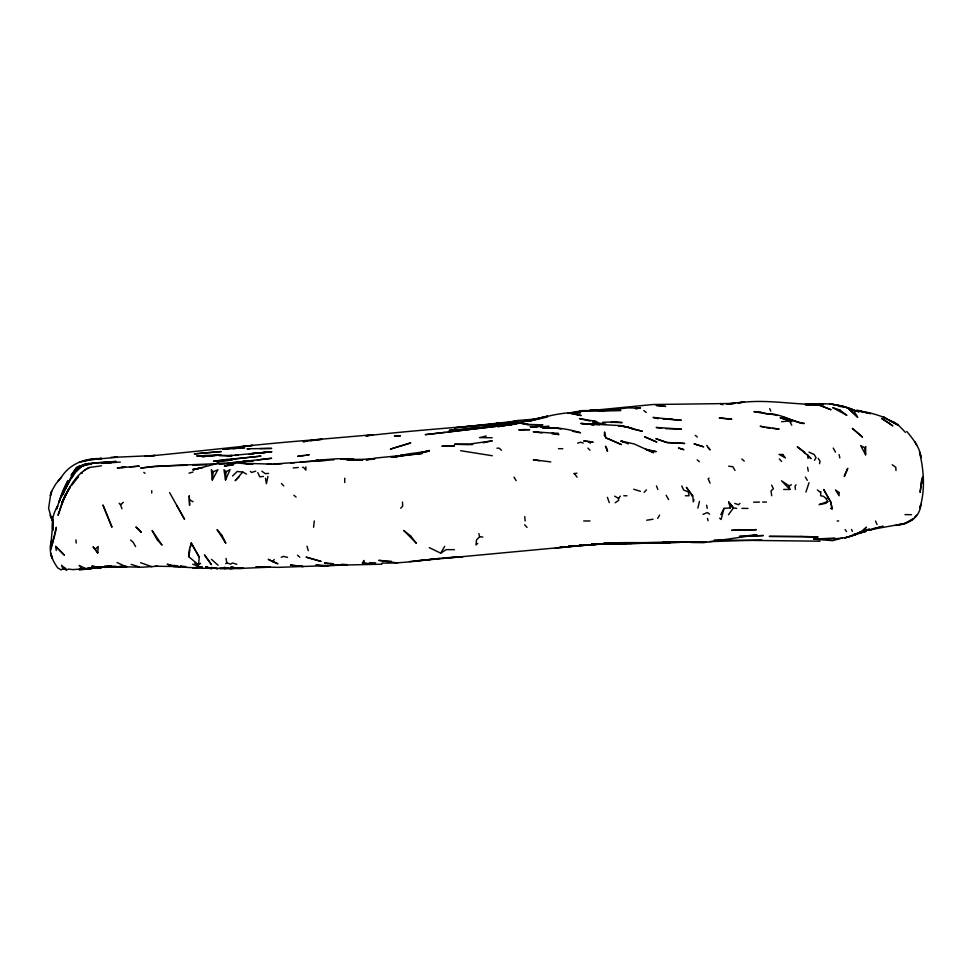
<?xml version="1.0" encoding="UTF-8"?>
<svg xmlns="http://www.w3.org/2000/svg" width="972" height="972" viewBox="0 0 972 972"><rect width="100%" height="100%" fill="white"/><g stroke="black" fill="none" stroke-linecap="round" stroke-linejoin="round"><path stroke-width="1.46" d="M865.59 454.787L865.724 446.573L864.716 447.837L865.59 454.787L860.682 445.565L864.716 447.837M225.54 479.998L225.966 471.736L223.973 469.695L225.54 479.998L230.06 469.646L225.966 471.736M50.726 546.507L52.986 520.968L52.865 530.433C51.261 521.867 53.01 513.289 57.761 506.035L56.34 509.413L61.236 495.756L68.052 483.424L65.124 488.88C70.689 480.253 73.447 466.135 85.706 464.835L80.603 466.293L92 463.753L85.706 464.725L78.926 467.884M51.856 491.37L50.435 495.441M97.759 552.947L98.196 546.507L95.183 549.241L97.759 552.947L93.045 546.762L95.183 549.241M200.633 563.335L198.567 564.902L188.641 556.604L189.2 550.371L191.253 543.056L199.236 557.114L198.567 564.902L194.692 563.177M212.297 479.998L213.172 471.833L211.349 469.683L212.297 479.998L217.922 469.743L213.172 471.833M313.567 527.274L314.296 520.968M50.423 495.55L50.969 492.427L55.611 484.19L61.467 477.155L58.101 480.873M50.969 492.427L48.6 508.368L52.099 520.494M55.185 533.579L56.327 527.274L51.856 545.571L54.869 534.843M188.641 556.604L189.941 549.836M190.463 547.127L191.253 543.056L199.236 557.114M819.53 463.68L820.028 461.202L818.217 458.334M267.956 476.414L266.389 483.692L265.478 478.236M693.923 499.523L693.376 501.795L692.744 495.781M697.847 508.101L699.451 501.455M730.373 507.931L728.684 502.062L731.697 505.537L730.373 507.931L723.994 508.368L721.115 519.498L719.608 518.125M86.933 468.698L89.4 467.483C76.023 473.668 68.587 488.612 62.597 501.443L68.356 490.058L62.208 502.074L58.053 515.282L65.476 494.712L61.686 503.885L65.987 494.25L70.47 486.996M805.922 492.087L809.02 482.732M51.808 540.274C47.822 549.958 51.966 559.921 57.688 567.879L60.835 569.701M51.735 546.531L50.884 549.873M63.168 491.31L67.761 480.848L64.383 487.944L68.307 481.152L62.803 490.921L59 502.062L61.515 495.756M61.929 494.651L62.755 492.427M63.241 493.861L70.822 478.066L76.8 469.622M61.941 495.756L63.435 492.257M62.111 495.756L63.544 492.44M62.208 502.074L64.893 496.23M69 481.274L65.1 489.281L74.65 471.724M65.27 489.159L69.158 481.371M720.811 514.674L723.994 508.368M429.247 547.625L440.705 553.165L444.726 546.276M657.704 518.38L659.624 515.087M814.451 460.327L816.067 457.666L814.184 454.507L808.971 452.138M68.186 489.803L70.251 486.778M76.776 478.637L78.258 476.535L75.84 479.573L78.428 476.426M615.167 502.755L618.581 500.41L618.581 498.502L620.318 496.145M728.526 514.71L733.435 507.931L736.642 508.368M76.035 479.682L71.94 485.077M61.248 477.398C69.802 463.559 85.718 457.836 101.465 458.65L92 459.586L117.223 457.241L110.917 457.362M827.792 501.54L819.104 504.602L826.042 503.277L827.792 501.54L826.394 499.086L827.16 497.895M796.032 484.797L795.023 486.085L795.412 489.451M75.95 468.917L71.102 475.393L76.436 467.556L85.706 463.778L116.142 461.445L92 463.073M272.585 561.585L277.943 563.809L268.248 559.325L272.585 561.585L274.262 559.508M246.499 474.057L242.745 472.052L235.163 480.678L239.124 476.851M400.719 508.247L402.712 506.06L402.457 502.062M644.144 492.294L646.441 489.9M914.774 517.092L916.608 515.184M826.394 498.867L823.563 496.364L820.623 495.756L820.866 491.711M482.829 537.054L479.597 536.775L476.547 539.897L475.964 544.952L477.702 543.421M709.001 478.115L708.175 478.929L710.095 483.12M232.563 476.013L237.204 471.481L242.745 472.052M685.418 495.756L689.063 495.756L688.419 491.844L689.257 491.03M739.959 503.387L738.55 504.723L734.82 503.411M865.785 530.505L905.248 523.422L913.656 518.404M225.747 563.736L226.755 562.788L226.051 558.426M863.683 529.655L866.477 527.188C852.541 540.93 831.631 538.634 813.771 539.144L832.688 540.675L842.408 537.941M121.913 508.733L120.577 504.747L123.347 502.33M104.259 567.162L73.058 569.616L68.575 569.082L66.606 569.859L62.973 568.948L61.078 569.823M517.444 423.719L497.895 426.647L518.368 422.978L528.391 424.46L542.838 424.837L526.678 424.655M781.622 421.751L790.515 420.815L791.949 421.69L780.152 417.766L790.515 420.815M83.884 470.764L85.706 469.306M440.705 553.165L446.16 549.63L454.459 549.666M76.776 467.872L79.935 465.989L76.399 467.86L85.706 464.009L89.485 463.45M912.015 519.959L904.543 523.422L895.844 525.378C908.103 524.515 919.937 517.748 920.885 504.407L919.864 507.858C925.417 490.107 923.813 470.108 919.524 452.15L921.116 457.605C919.998 447.582 913.073 439.004 906.755 431.447M783.687 489.451L789.908 489.451L781.512 480.8L789.082 485.842L791.39 484.797M281.236 557.296L283.411 556.385L287.53 557.357M703.035 514.346L707.385 512.548L709.572 514.212M869.247 528.962L851.302 535.718M81.028 466.499L85.706 464.738M850.05 536.204L844.619 538.124L866.125 531.222L853.999 534.345L866.368 531.222M869.527 530.032L883.074 526.265L872.99 528.683M79.692 462.247L92 459.428L82.681 461.117M422.504 452.636L429.284 450.486L421.155 452.551M255.77 471.141L251.602 472.453L250.351 471.371M636.344 408.86L640.427 407.62L635.384 408.422M394.255 457.29L406.685 454.179L429.247 451.081L422.492 452.381M577.635 443.123L580.746 442.224L583.176 443.074M189.042 473.145L193.003 472.04M398.18 456.22L400.877 455.467M530.105 421.034C546.483 416.271 563.323 411.727 580.539 412.675L567.927 413.234L580.539 412.043L567.927 413.343L581.949 410.609L620.865 410.451L580.126 411.035M394.134 457.229L404.097 454.775L397.293 456.281M198.373 468.455L192.857 469.889L218.08 463.267L233.389 464.349M517.444 423.318L547.528 416.21L513.763 423.683L522.207 422.431L467.07 428.701L479.682 427.51M79.497 569.13L85.706 568.571L79.133 565.4L81.672 568.596M486.292 435.978L479.488 437.643L492.172 437.765M865.797 530.408L870.11 529.363M144.682 456.427C203.926 450.996 262.744 443.39 322.084 439.308L310.445 440.778M448.165 432.066L512.001 424.485L518.368 422.978M528.804 421.228L547.224 417M97.151 459.246L101.465 458.274L98.306 458.857M121.269 566.202L117.223 567.065L105.875 566.968M198.373 468.395L192.857 469.537L202.674 467.751M483.072 442.77L492.282 440.826L470.229 443.949L454.459 444.277L468.966 444.678M306.095 455.382L309.242 454.726L297.651 456.318L304.382 455.54M509.437 422.82L500.288 423.986L517.505 420.499L538.743 418.786M868.932 530.105L873.658 529.193M612.506 422.298L622.116 422.601L615.203 421.824L602.604 422.322M224.386 459.89L261.006 456.099L213.439 461.275L227.533 459.343M366.165 435.833L372.811 434.727L315.779 439.66L303.179 441.689L307.541 441.142M397.256 456.439L422.358 453.426L375.666 458.031L366.213 459.878L374.621 458.942M646.72 520.239L653.026 519.218M372.811 434.727L365.897 435.845C413.088 430.462 460.679 427.17 508.04 422.929M89.351 467.471L101.465 465.831M573.857 473.607L576.906 473.218M249.269 454.386L253.242 453.766M102.352 567.089L79.4 569.993M727.882 403.866L734.625 403.392M738.829 402.809C763.142 399.273 787.733 403.659 812.191 404.449L805.351 404.522M730.774 403.817L734.868 403.283M737.602 402.93L744.431 402.043L728.672 403.526L653.026 404.51L594.281 410.245L605.75 410.208L590.721 410.123M500.288 423.986L508.891 422.881M102.364 567.174L85.706 569.082M106.859 566.603L109.848 566.214M101.659 567.211L87.164 568.754M105.972 566.664L110.273 566.117M146.286 456.342L155.046 455.443L148.74 455.832M538.512 419.041L526.059 420.354M501.418 425.602L495.684 426.198M504.249 425.25L508.49 424.728M512.73 424.205L515.561 423.853M257.386 460.048L271.662 458.274L227.533 463.231M413.744 561.063L439.429 558.463M263.4 476.414L259.779 476.851L257.787 472.586M105.826 566.834L111.646 566.166L86.945 568.729M240.145 446.816L252.744 445.37L243.292 446.44M445.298 432.382L425.226 434.654L512.001 424.485M219.125 464.166L224.726 463.547M104.612 567.417L116.069 566.214M555.328 548.196L580.539 545.608L409.516 561.585M470.229 444.726L472.744 444.471M255.903 453.353L271.662 451.786L227.533 455.88L219.125 455.613M540.918 427.206L549.022 426.392L530.105 426.781L536.86 427.182M251.76 460.704C214.897 465.418 177.512 463.693 140.697 468.067L155.046 466.208L186.806 465.26M268.503 473.376L265.332 473.68L261.845 471.213M637.438 542.862L629.686 543.494M217.57 455.018L220.717 454.726L196.733 456.002L205.76 455.601M214.921 455.479L202.322 456.67L218.08 455.261L232.077 455.589M603.782 543.64L635.311 542.874M236.718 568.098L224.386 568.814M631.132 543.36L636.915 542.826M686.767 541.854C658.907 544.32 630.792 541.1 602.895 543.652M497.822 423.585L454.459 427.862L519.388 420.791M523.143 422.516L499.851 424.643L514.553 423.622M293.167 467.969L298.27 467.508M129.823 466.961L139.288 466.123L117.223 467.897L125.485 467.168L121.573 467.447L124.72 467.313M290.567 463.037L294.723 462.672M300.275 462.174L303.045 461.919M236.026 568.098L230.218 568.62L224.386 567.429L230.218 568.62L236.986 568.547L270.216 567.162L255.903 566.749L277.968 567.369L328.39 565.595L315.779 565.121L325.243 566.044L347.308 564.671L341.609 564.258M631.764 543.202L636.223 542.801M101.465 567.636L92 566.202L101.465 567.636L86.277 568.669M104.612 567.198L104.612 566.348L110.917 567.235L126.676 566.457L117.223 566.7L142.434 567.186L157.707 566.226M574.233 546.276L611.765 543.105L699.682 541.902M484.044 427.145L491.322 426.55M79.4 569.349L82.413 569.106M635.384 408.519L640.427 408.106L627.815 407.888L605.86 410.403L612.749 410.22M397.925 435.893L400.367 435.687L394.316 435.942M611.74 543.056L568.79 546.483L611.765 543.105L697.155 542.06M282.159 463.705L273.764 464.13M630.269 543.324L618.362 544.259L591.887 544.271L606.637 543.749M747.881 535.669L757.042 534.843L703.461 542.68L690.849 542.376L706.608 542.218L663.086 542.024L669.04 541.72M232.94 464.895L224.386 466.135L236.986 462.988L252.744 464.349L243.292 463.255L271.662 464.13L328.451 460.193L303.179 461.736M228.542 448.943L222.661 449.368L244.689 447.752L232.94 448.614M86.945 568.669L94.478 568.11L87.468 568.559M381.972 563.019C409.103 563.809 435.59 557.369 462.696 556.859L443.791 558.159M665.638 428.676L681.396 429.089L656.185 427.473L661.58 428.154M568.997 545.948L571.949 545.754M579.312 545.256L585.205 544.855M591.098 544.454L599.943 543.858M111.622 462.66L101.465 463.328L120.346 462.089M107.066 566.98L114.064 566.518L107.066 566.822M569.057 545.96L572.022 545.766M579.458 545.268L586.881 544.782M591.341 544.49L628.507 542.826M400.367 435.687L395.118 436.015M693.048 542.315L700.484 541.854M552.169 433.864L558.475 433.476L552.169 433.172L558.9 434.642L552.169 433.062L533.264 431.738L542.084 432.99M232.077 455.54L227.533 455.807L231.64 455.674M374.621 458.711L347.332 460.145L363.066 459.732L337.843 458.723L315.779 460.315L318.585 460.278M649.126 542.886L630.962 543.87L603.806 543.603M813.771 539.144L834.79 538.026M509.085 422.942L498.575 423.27M333.797 459.853L321.392 460.23M591.887 544.053L596.419 543.81M610.963 543.858L591.887 544.612M603.685 543.482L670.048 542.753L612.141 543.117M114.064 457.29L151.887 455.649M381.972 564.185L337.843 565.194L324.514 562.995L333.056 563.626M819.578 404.814L823.551 404.668L805.01 404.474M739.607 536.483L763.348 535.548L749.91 535.973M761.829 539.97L709.524 541.635M104.612 566.348L108.913 566.19M589.554 410.33L596.298 410.123L593.102 410.22M739.461 536.313L746.921 536.07M805.46 404.437C821.607 402.979 838.119 403.186 853.258 409.856L857.62 417.207L848.872 408.92L857.62 417.207M561.136 429.065L555.328 427.935L542.716 428.142C555.595 426.805 568.28 429.077 580.539 432.747L572.435 431.252M579.786 544.928L584.318 544.806M206.526 464.835L192.517 465.102M753.628 502.208L759.497 502.062M230.68 464.762L233.389 464.701M726.218 403.878L731.819 403.781M603.806 543.676L625.227 543.324L602.482 543.615M344.149 459.258L353.601 459.112L341.002 459.197L362.179 460.181M105.96 567.101L114.064 566.98L105.96 566.931M506.752 423.172L502.123 423.233L508.04 423.185M249.901 448.736L246.997 448.772L271.662 448.42L260.059 448.59M185.664 566.968L180.257 567.041L173.952 565.4L180.257 566.992L173.952 566.688L167.233 564.21L172.87 565.534M267.3 464.154L271.662 464.13L268.697 464.142M598.12 410.792L604.292 410.792M496.935 448.177L499.219 448.177L501.491 450.279M302.474 467.338L303.471 467.338L305.876 470.132L305.876 466.815M623.793 495.756L626.952 495.756M691.554 495.756L692.501 495.756L686.451 487.458L692.501 495.756M762.643 502.062L766.495 502.062M741.903 508.368L747.978 508.441M583.686 520.968L589.992 520.968M837.099 520.968L838.678 520.968M202.006 568.28L227.837 568.292L219.587 568.523L224.386 568.499M177.098 566.518L155.046 566.239M558.475 448.675L562.776 448.712M806.128 404.802L810.174 404.85M905.005 514.613L911.529 514.686M714.396 539.946L820.076 541.21M599.445 424.813L580.758 423.464L621.509 425.663L642.383 431.264L632.043 428.895M552.169 427.874L558.475 428.032M663.111 419.126L671.944 418.956L665.638 419.005L681.396 420.317L653.087 417.438L658.129 418.519M369.36 562.654L375.666 562.873M211.459 568.474L208.215 568.341L205.857 566.737L211.629 568.584L205.857 566.737M201.435 568.025L186.563 567.405L180.257 566.141L185.664 566.579M839.164 406.369L845.288 407.147L859.054 411.824L853.282 410.075M857.328 410.889C867 411.946 876.963 414.279 885.808 418.276L883.366 416.867L898.25 425.299L888.214 419.734M391.424 561.306L378.825 560.37L397.73 562.97M857.426 410.852L870.499 413.61L856.794 410.099M857.328 410.974L861.046 411.314M766.495 427.789L770.274 428.142M372.519 564.161L362.447 562.982L363.917 560.48L364.148 562.338L362.447 562.982L369.36 563.857M772.801 428.385L779.155 429.138L760.189 426.246L763.968 427.17M857.134 410.694L860.111 411.071M550.772 461.907L533.276 459.732L539.569 460.752M596.298 421.459L579.47 418.58L589.992 420.985M728.672 466.171L732.888 466.767L734.978 470.46M592.713 422.225L605.678 424.059M783.25 417.122L801.086 423.294L804.318 423.476C792.277 421.678 782.023 414.291 769.642 413.756L776.835 415.445M522.778 423.622L528.391 424.46M582.313 423.561L587.428 424.327M591.255 424.91L593.77 425.286M460.655 450.716L492.282 455.734M829.529 403.769L835.264 404.899L832.797 404.328M646.72 449.963L656.185 451.64L645.493 449.149L653.646 452.745L634.121 443.937L621.169 441.081L628.289 443.852M657.898 418.397L655.019 417.632L657.898 418.555M236.816 564.319L232.466 562.982L230.486 564.173L226.755 562.788M633.72 489.232L640.427 491.31M131.147 564.392L139.288 566.931M830.477 508.368L832.117 508.891L830.841 502.062L823.661 489.451L830.671 502.062L832.117 508.891M593.297 420.779L597.622 422.188M845.288 407.147L853.258 409.856M140.624 562.715L151.887 566.737M688.419 491.844L683.705 490.107L681.761 486.024M192.699 564.185L201.593 567.599M893.718 422.176L897.678 424.387L905.479 432.406M884.022 417.863L894.374 422.443M117.065 562.533L126.676 567.028M804.476 453.146L807.525 454.726L808.072 458.42M722.876 404.789L720.544 403.562L721.127 403.866M189.443 499.644L189.589 505.294L189.2 495.756L189.443 499.644L193.015 501.734M614.681 496.145L618.581 498.502M892.223 464.798L895.783 467.277L895.99 470.545M588.619 441.823L590.429 443.147M143.807 472.404L145.01 473.303M643.816 410.573L646.246 412.456M695.272 435.371L697.288 436.987M293.884 495.283L296.096 497.081M804.938 452.575L797.283 446.804L804.196 452.187M817.391 489.924L820.247 492.342M741.818 459.015L744.273 461.129M130.6 540.043L133.115 542.242L135.582 546.556M697.203 459.829L699.33 461.724M846.527 531.587L845.105 529.558M211.459 559.362L218.093 565.267M297.505 555.182L299.777 557.235M55.732 546.41L64.237 555.012L55.732 546.41L56.242 550.504M281.443 483.534L283.775 485.903M587.89 448.104L589.992 450.243M119.167 503.277L120.577 504.747M81.344 472.55L82.17 473.413M64.371 567.454L66.606 569.859L61.515 565.254L62.973 568.948M524.649 524.783L527.031 527.432M779.313 458.93L781.561 461.433M708.199 447.764L710.082 449.915L706.693 445.358M852.395 531.392L851.521 529.448M728.684 502.062L733.435 507.931L731.697 505.537M574.476 473.607L577.04 477.155M513.994 477.131L516.168 480.654M176.746 505.489L184.571 519.364L169.626 492.61M52.403 520.494L50.034 515.172M805.387 477.082L807.295 480.338M50.994 555.729L52.415 558.22L50.532 553.092L52.403 558.22M666.172 495.283L668.627 499.584M833.198 448.056L835.519 452.15M789.714 421.423L791.779 425.25M771.61 485.162L773.42 488.709L771.027 490.969L771.719 495.756M875.505 521.004L877.072 524.528M914.919 441.762L916.693 445.334M769.678 408.617L770.82 411.095M656.477 485.939L657.813 489.451M607.403 497.336L609.262 502.621M52.974 520.628L51.65 516.642L52.913 520.628M307.018 546.191L308.221 550.65M789.082 485.842L789.908 489.451M478.892 533.579L479.597 536.775M839.115 454.592L839.832 457.933M707.543 518.404L708.005 520.725M807.562 467.289L808.279 471.153M706.632 505.197L707.203 508.368M524.746 516.642L525.147 520.968M75.938 539.885L76.217 543.081M344.756 478.188L344.756 482.525M151.729 490.702L151.729 493.011M604.572 432.224L604.341 435.663L605.641 436.938L604.572 432.224M921.881 478.807L920.156 492.087L921.881 478.807M845.203 474.202L844.267 476.523L847.766 468.31L845.203 474.202M63.642 498.915L62.536 501.43L65.987 494.25L63.642 498.915M75.148 472.258L71.175 478.564L75.257 472.356L81.271 466.596L75.148 472.258M860.536 531.988L854.74 534.782L860.536 531.988M393.684 448.068L390.465 449.1L410.743 442.892L393.684 448.068M223.742 460.546L216.78 461.688L232.162 460.072L223.742 460.546M246.062 461.02L242.271 461.615L253.656 460.692L246.062 461.02M405.263 455.127L391.424 457.253L405.263 455.127M615.203 421.836L611.303 422.419L615.203 421.824M756.313 529.655L731.758 530.323L756.313 529.655M202.322 453.122L194.327 453.912L221.227 451.567L202.322 453.122M255.903 453.207L250.727 453.717L271.662 451.786L255.903 453.207M471.699 428.652L449.343 430.353L471.699 428.652M445.006 446.027L441.859 446.294L454.459 445.954L445.006 446.027M565.826 546.714L559.908 547.187L565.838 546.726M498.855 423.282L496.06 423.488L501.273 423.185L498.855 423.282M524.066 429.551L518.756 429.916L529.704 429.697L524.066 429.551M238.14 455.2L235.115 455.394L238.14 455.175M202.322 567.211L192.857 567.77L202.322 567.211M684.543 443.439L666.913 442.527L656.124 438.785L666.913 442.527L684.543 443.439M243.255 568.316L237.545 568.341L231.166 566.992L237.545 568.341L243.292 568.341M801.159 536.386L769.289 536.386L818.096 536.981L801.159 536.386M117.223 567.041L110.917 567.016L117.223 567.113M782.788 454.532L779.107 454.434L785.412 457.921L782.788 454.532M659.332 405.579L656.185 405.446L665.638 406.442L659.332 405.579M303.179 566.542L290.567 565.097L303.179 566.542M722.366 418.215L719.219 418.009L731.819 419.224L722.366 418.215M760.189 412.164L753.883 411.63L769.642 414.327L760.189 412.164M589.457 441.555L583.686 440.96L593.163 442.248L589.457 441.555M816.93 404.996L809.044 404.17L820.076 405.409L830.829 409.674L820.076 405.409L816.93 404.996M627.815 427.036L618.362 425.712L627.815 427.121M842.141 406.126L835.835 405.069L845.288 407.013L842.141 406.126M571.086 413.379L567.927 412.808L581.268 415.542L571.086 413.379M217.546 568.705L211.629 567.527L217.546 568.705M680.679 448.602L678.444 448.019L683.923 449.684L680.679 448.602M320.882 561.366L306.277 557.175L320.882 561.366M697.155 444.763L694.008 443.827L703.631 446.841L697.155 444.763M632.906 428.749L627.815 427.17L632.906 428.749M608.909 438.955L605.75 437.922L621.509 444.605L608.909 438.955M839.966 410.075L832.737 407.657L846.867 415.336L839.966 410.075M624.328 442.309L621.169 441.081L624.328 442.309M656.671 441.993L644.788 436.878L656.671 441.993M889.356 423.294L881.555 418.41L892.867 425.93L889.356 423.294M862.431 437.011L852.432 428.47L862.431 437.011M839.03 492.525L835.47 489.937L839.103 495.756L839.03 492.525M410.658 535.961L403.72 530.469L416.393 543.348L410.658 535.961M139.02 529.582L135.898 526.994L141.377 532.389L139.02 529.582M810.867 458.505L807.319 454.896L810.867 458.505M161.899 544.903L157.245 539.885L152.094 530.481L161.899 544.903M221.968 535.39L217.06 529.558L225.82 543.263L221.968 535.39M209.089 561.281L204.46 554.878L211.422 564.696L209.089 561.281M606.528 448.007L605.435 446.221L607.549 451.348L606.528 448.007M111.877 526.994L103.02 505.209L111.877 526.994M923.133 483.157L922.513 476.851L923.072 483.157"/></g></svg>
